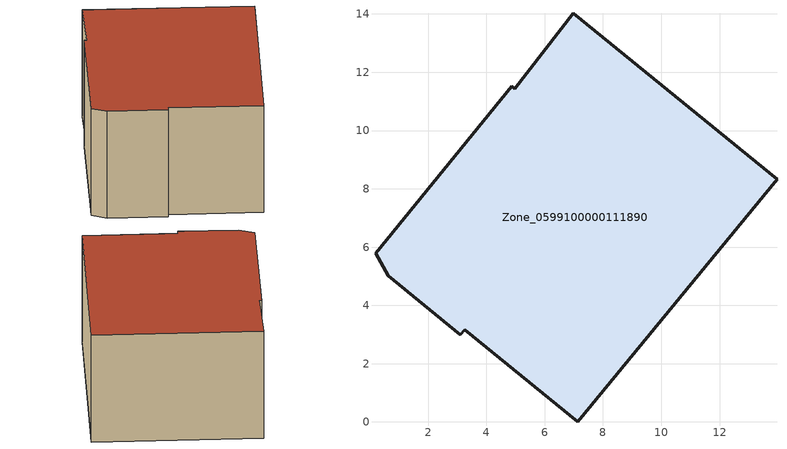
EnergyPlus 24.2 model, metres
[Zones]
Zone_0599100000111890
 floor ground (C_G): 0.63,5.02 0.2,5.78 4.87,11.51 4.97,11.44 6.99,14.03 13.97,8.32 7.13,0 3.25,3.16 3.11,2.99 z0
 wall outside (C_F): 0.2,5.78 0.63,5.02 3.11,2.99 3.25,3.16 7.13,0 13.97,8.32 6.99,14.03 4.97,11.44 4.87,11.51 0.2,5.78 z0:6.37
 roof outside (C_R): 13.97,8.32 6.99,14.03 4.97,11.44 4.87,11.51 0.2,5.78 0.63,5.02 3.11,2.99 3.25,3.16 7.13,0 z6.37
[BUILDING]
Pand.0599100000111890: North Axis=0; Terrain=City; Loads Convergence Tolerance Value=0.04; Temperature Convergence Tolerance Value=0.4; Solar Distribution=FullExterior; Maximum Number of Warmup Days=25; Minimum Number of Warmup Days=1
[Site:Location]
Rotterdam.The.Hague.AP_ZH_NLD Design_Conditions: Latitude=51.96; Longitude=4.45; Time Zone=1; Elevation=-4.5
[SITE:GROUNDTEMPERATURE:BUILDINGSURFACE]
18, 18, 18, 18, 18, 18, 18, 18, 18, 18, 18, 18
[MATERIAL] Thermal Absorptance=0.9; Solar Absorptance=0.7; Visible Absorptance=0.7
Name | Roughness | Thickness | Conductivity | Density | Specific Heat
G.D.1965 | MediumSmooth | 0.15 | 1 | 540 | 1210
F.D.1965 | Rough | 0.3 | 0.857143 | 1920 | 840
R.D.1965 | MediumRough | 0.2 | 0.08 | 1500 | 1000
[CONSTRUCTION]
C_G: G.D.1965
C_F: F.D.1965
C_R: R.D.1965
[ZONE]
Zone_0599100000111890: Type=1; Multiplier=1; Ceiling Height=Autocalculate; Volume=Autocalculate; Floor Area=autocalculate; Part of Total Floor Area=Yes
[ZONEINFILTRATION:DESIGNFLOWRATE]
Infil_Zone_0599100000111890: Zone or ZoneList or Space or SpaceList=Zone_0599100000111890; Schedule=AlwaysOn; Design Flow Rate Calculation Method=Flow/Area; Flow Rate per Floor Area=0.0042; Constant Term Coefficient=1; Temperature Term Coefficient=0; Velocity Term Coefficient=0; Velocity Squared Term Coefficient=0
[HVACTEMPLATE:ZONE:IDEALLOADSAIRSYSTEM]
Zone_0599100000111890: Maximum Heating Supply Air Temperature=50; Minimum Cooling Supply Air Temperature=13; Maximum Heating Supply Air Humidity Ratio=0.0156; Minimum Cooling Supply Air Humidity Ratio=0.0077; Heating Limit=NoLimit; Cooling Limit=NoLimit; Dehumidification Control Type=ConstantSensibleHeatRatio; Cooling Sensible Heat Ratio=0.7; Dehumidification Setpoint=60; Humidification Control Type=None; Humidification Setpoint=30; Outdoor Air Method=None; Outdoor Air Flow Rate per Person=0.00944; Outdoor Air Flow Rate per Zone Floor Area=0; Outdoor Air Flow Rate per Zone=0; Demand Controlled Ventilation Type=None; Outdoor Air Economizer Type=NoEconomizer; Heat Recovery Type=None; Sensible Heat Recovery Effectiveness=0.7; Latent Heat Recovery Effectiveness=0.65
[ZONECONTROL:THERMOSTAT]
ThermostatControl_Zone_0599100000111890: Zone or ZoneList=Zone_0599100000111890; Control Type Schedule=DualSetpointControlType; Control 1=Thermostat_Zone_0599100000111890; Temperature Difference Between Cutout And Setpoint=0
[THERMOSTATSETPOINT:DUALSETPOINT]
Thermostat_Zone_0599100000111890: Heating Setpoint Temperature Schedule=HeatingSetpoint_Zone_0599100000111890; Cooling Setpoint Temperature Schedule=CoolingSetpoint_Zone_0599100000111890
[SCHEDULE:COMPACT]
HeatingSetpoint_Zone_0599100000111890: Through: 12/31, For: AllDays, Until: 24:00, 21
CoolingSetpoint_Zone_0599100000111890: Through: 12/31, For: AllDays, Until: 24:00, 24
DualSetpointControlType: Through: 12/31, For: AllDays, Until: 24:00, 4
AlwaysOn: Through: 12/31, For: AllDays, Until: 24:00, 1
